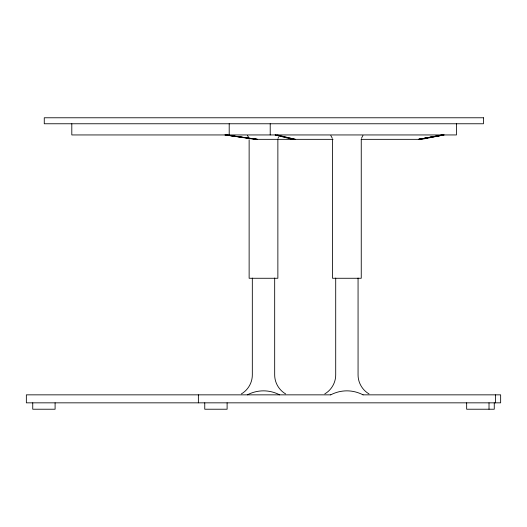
<?xml version="1.0" encoding="UTF-8"?>
<svg xmlns="http://www.w3.org/2000/svg" width="527" height="527" viewBox="0 0 527 527"><rect width="100%" height="100%" fill="white"/><g stroke="black" fill="none" stroke-linecap="round" stroke-linejoin="round"><path stroke-width="0.79" d="M278.025 138.357L278.5 137.06M361.41 138.357L362.951 135.551M241.392 393.886C248.059 390.059 252.367 382.576 252.321 374.888L252.321 278.078M324.784 393.886C331.443 390.059 335.752 382.576 335.706 374.888L335.706 278.078M247.321 394.848C257.663 389.519 269.317 389.512 279.679 394.848M330.706 394.848C341.041 389.519 352.728 389.519 363.07 394.848M441.494 135.09L418.622 139.339L443.978 134.945L421.501 139.339L361.081 139.339M442.225 134.945L418.688 139.339L443.978 134.945M333.057 139.339L254.633 139.339L225.411 134.945L257.407 139.339L226.636 134.945M330.765 394.848L26.35 394.848L26.35 402.839L500.65 402.839L500.65 394.848L363.004 394.848M224.884 134.945L257.407 139.339M277.215 134.945L295.318 139.339L275.127 134.945L292.406 139.339M368.992 393.886C362.326 390.059 358.017 382.576 358.064 374.888L358.064 278.025M285.608 393.886C278.941 390.059 274.633 382.576 274.679 374.888L274.679 278.025M330.818 135.551L332.359 138.357M247.433 135.551L248.5 137.06M495.406 394.848L495.406 402.839M494.26 402.839L494.26 409.222L466.658 409.222L466.658 402.839M489.016 402.839L489.016 409.222M456.461 123.766L456.461 134.945L71.804 134.945L71.804 123.766M361.252 139.734L361.252 278.269L332.524 278.269L332.524 139.734M277.867 139.734L277.867 278.269L249.133 278.269L249.133 139.734M270.213 123.766L270.213 134.945M229.199 123.766L229.199 134.945M227.111 402.839L227.111 409.222L204.753 409.222L204.753 402.839M198.369 394.848L198.369 402.839M55.098 402.839L55.098 409.222L32.74 409.222L32.74 402.839M483.437 117.778L44.268 117.778L44.268 123.766L483.437 123.766L483.437 117.778"/></g></svg>
